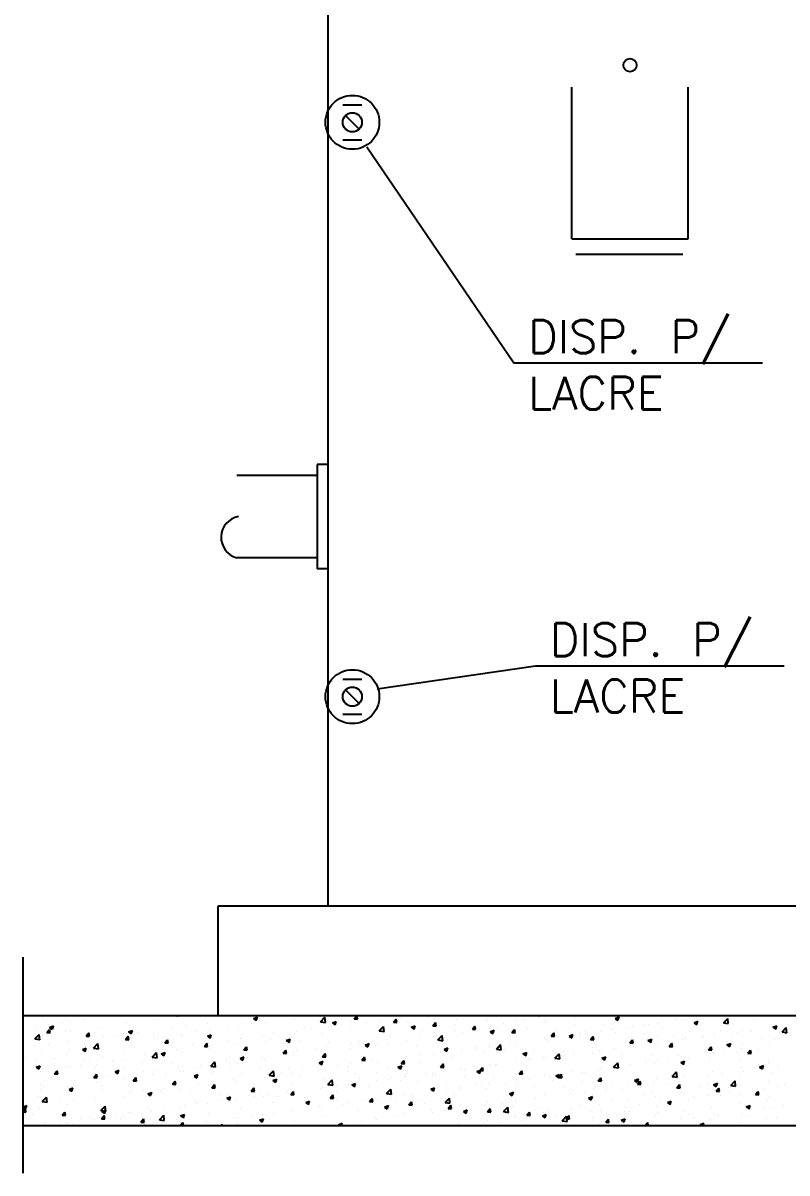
# Model space of a CAD drawing. Extents: x 32.364 to 32.474, y 16.372 to 16.556.
# Drawn here: x 32.3637 to 32.4333, y 16.372 to 16.4766 of the extents above; entities that cross this region are included whole.
import ezdxf

# ---------------------------------------------------------------- set-up
doc = ezdxf.new("R2010")
doc.units = 0
doc.header["$MEASUREMENT"] = 0
doc.linetypes.add('TRACEJ', pattern=[0.75, 0.5, -0.25])
doc.linetypes.add('TRACEJP', pattern=[0.3, 0.2, -0.1])
doc.layers.get('0').update_dxf_attribs({"linetype": 'CONTINUOUS'})
doc.layers.add('A-TRACEJ', color=15, linetype='TRACEJ')
doc.layers.add('ENTRADA', color=7, linetype='CONTINUOUS')
doc.styles.add('R60', font='txt', dxfattribs={"height": 0.15, "bigfont": 'RHENO'})

# ---------------------------------------------------------------- blocks, each defined once
blk = doc.blocks.new('*X1')
at = {"color": 0}
for p, q in [((32.6363, 17.1963), (32.6363, 17.1963)), ((32.7262, 17.1706), (32.7262, 17.1706)), ((32.7603, 17.1767), (32.7603, 17.1767)), ((32.8209, 17.183), (32.8209, 17.183)), ((33.0178, 17.1655), (33.0178, 17.1655)), ((33.1461, 17.1831), (33.1461, 17.1831)), ((33.2473, 17.2012), (33.249, 17.2001)), ((33.249, 17.2001), (33.2494, 17.2012)), ((33.2724, 17.1991), (33.2724, 17.1991)), ((33.3855, 17.1674), (33.3855, 17.1674)), ((33.5075, 17.1974), (33.5075, 17.1974)), ((33.5434, 17.1882), (33.5434, 17.1882)), ((33.5958, 17.1884), (33.6133, 17.1952)), ((33.5958, 17.1884), (33.6083, 17.1801)), ((33.6059, 17.1964), (33.6059, 17.1964)), ((33.6083, 17.18), (33.6133, 17.1951)), ((33.6248, 17.1777), (33.6248, 17.1777)), ((33.641, 17.1918), (33.641, 17.1918)), ((33.6538, 17.1682), (33.6538, 17.1682)), ((33.7744, 17.1862), (33.7744, 17.1862)), ((33.7837, 17.1869), (33.7837, 17.1869)), ((33.9014, 17.1737), (33.9209, 17.194)), ((33.9014, 17.1737), (33.9237, 17.1703)), ((33.9079, 17.1805), (33.9079, 17.1805)), ((33.9237, 17.1703), (33.9209, 17.194)), ((33.9551, 17.1684), (33.9726, 17.1751)), ((33.9551, 17.1684), (33.9675, 17.16)), ((33.9676, 17.16), (33.9726, 17.1751)), ((33.9763, 17.1728), (33.9763, 17.1728)), ((34.0414, 17.1749), (34.0414, 17.1749)), ((34.0545, 17.1871), (34.0664, 17.2012)), ((34.0545, 17.1871), (34.0694, 17.1858)), ((34.0695, 17.1857), (34.0666, 17.2012)), ((34.1079, 17.1726), (34.1079, 17.1726)), ((34.1221, 17.1979), (34.1221, 17.1979)), ((34.1705, 17.1808), (34.1705, 17.1808)), ((34.1748, 17.1692), (34.1748, 17.1692)), ((34.2338, 17.1714), (34.2459, 17.1857)), ((34.2338, 17.1714), (34.2488, 17.1701)), ((34.2488, 17.17), (34.2459, 17.1857)), ((34.2555, 17.1972), (34.2555, 17.1972)), ((34.2652, 17.1933), (34.2652, 17.1933)), ((34.2935, 17.1737), (34.2935, 17.1737)), ((34.389, 17.1915), (34.389, 17.1915)), ((34.4131, 17.1557), (34.4252, 17.17)), ((34.4198, 17.1897), (34.4198, 17.1897)), ((34.4281, 17.1544), (34.4252, 17.17)), ((34.5225, 17.1859), (34.5225, 17.1859)), ((34.655, 17.1855), (34.655, 17.1855)), ((34.6559, 17.1803), (34.6559, 17.1803)), ((34.735, 17.1652), (34.735, 17.1652)), ((34.7894, 17.1746), (34.7894, 17.1746)), ((34.8297, 17.1776), (34.8297, 17.1776)), ((34.8953, 17.2012), (34.8962, 17.2006)), ((34.8962, 17.2006), (34.8964, 17.2012)), ((34.9228, 17.169), (34.9228, 17.169)), ((34.9311, 17.1775), (34.9311, 17.1775)), ((34.9876, 17.1984), (34.9876, 17.1984)), ((35.0594, 17.1951), (35.0594, 17.1951)), ((35.243, 17.189), (35.2605, 17.1957)), ((35.243, 17.189), (35.2554, 17.1806)), ((35.2555, 17.1806), (35.2605, 17.1957)), ((35.4409, 17.1643), (35.4409, 17.1643)), ((35.5194, 17.1865), (35.5194, 17.1865)), ((35.5521, 17.1828), (35.5521, 17.1828)), ((35.5671, 17.1803), (35.5671, 17.1803)), ((35.6023, 17.169), (35.6198, 17.1757)), ((35.6023, 17.169), (35.6147, 17.1606)), ((35.6147, 17.1911), (35.6147, 17.1911)), ((35.6147, 17.1606), (35.6198, 17.1757)), ((35.697, 17.199), (35.697, 17.199)), ((35.736, 17.169), (35.7554, 17.1893)), ((35.736, 17.169), (35.7582, 17.1655)), ((35.7582, 17.1655), (35.7554, 17.1892)), ((35.8709, 17.1816), (35.8709, 17.1816)), ((32.6005, 17.0957), (32.62, 17.116)), ((32.6043, 17.1378), (32.6043, 17.1378)), ((32.6145, 17.1517), (32.6145, 17.1517)), ((32.6228, 17.0922), (32.62, 17.116)), ((32.6333, 17.1131), (32.6333, 17.1131)), ((32.6547, 17.1245), (32.6667, 17.1389)), ((32.6547, 17.1245), (32.6696, 17.1232)), ((32.6637, 17.1623), (32.6637, 17.1623)), ((32.6696, 17.1232), (32.6667, 17.1389)), ((32.6672, 17.1479), (32.6847, 17.1546)), ((32.6672, 17.1479), (32.6796, 17.1395)), ((32.6797, 17.1394), (32.6847, 17.1546)), ((32.7378, 17.1321), (32.7378, 17.1321)), ((32.7616, 17.1307), (32.7616, 17.1307)), ((32.834, 17.1088), (32.846, 17.1232)), ((32.8489, 17.1075), (32.846, 17.1232)), ((32.8713, 17.1265), (32.8713, 17.1265)), ((32.8879, 17.1467), (32.8879, 17.1467)), ((32.9756, 17.1134), (32.9756, 17.1134)), ((33.0047, 17.1208), (33.0047, 17.1208)), ((33.0265, 17.1278), (33.044, 17.1346)), ((33.0265, 17.1278), (33.0389, 17.1194)), ((33.0389, 17.1194), (33.044, 17.1345)), ((33.0703, 17.1259), (33.0703, 17.1259)), ((33.1382, 17.1152), (33.1382, 17.1152)), ((33.2282, 17.1467), (33.2282, 17.1467)), ((33.2694, 17.1158), (33.2694, 17.1158)), ((33.2908, 17.1549), (33.2908, 17.1549)), ((33.3332, 17.1276), (33.3332, 17.1276)), ((33.3858, 17.1078), (33.4033, 17.1145)), ((33.3982, 17.0994), (33.4033, 17.1145)), ((33.3992, 17.1346), (33.3992, 17.1346)), ((33.479, 17.1527), (33.479, 17.1527)), ((33.5276, 17.1522), (33.5276, 17.1522)), ((33.6847, 17.1228), (33.6847, 17.1228)), ((33.7927, 17.1311), (33.7927, 17.1311)), ((33.8305, 17.1478), (33.8305, 17.1478)), ((33.8553, 17.1393), (33.8553, 17.1393)), ((33.909, 17.1213), (33.909, 17.1213)), ((33.95, 17.1518), (33.95, 17.1518)), ((34.0353, 17.1373), (34.0353, 17.1373)), ((34.1651, 17.1561), (34.1651, 17.1561)), ((34.1682, 17.1323), (34.1877, 17.1526)), ((34.1682, 17.1323), (34.1905, 17.1289)), ((34.1905, 17.1289), (34.1877, 17.1526)), ((34.3083, 17.1636), (34.3083, 17.1636)), ((34.3144, 17.1484), (34.3319, 17.1551)), ((34.3144, 17.1484), (34.3268, 17.14)), ((34.3268, 17.14), (34.3319, 17.1551)), ((34.3573, 17.1155), (34.3573, 17.1155)), ((34.3634, 17.1354), (34.3634, 17.1354)), ((34.4131, 17.1557), (34.4281, 17.1544)), ((34.4199, 17.1237), (34.4199, 17.1237)), ((34.4417, 17.158), (34.4417, 17.158)), ((34.5092, 17.1604), (34.5092, 17.1604)), ((34.5146, 17.1362), (34.5146, 17.1362)), ((34.5466, 17.1252), (34.5466, 17.1252)), ((34.5752, 17.1523), (34.5752, 17.1523)), ((34.5924, 17.14), (34.6045, 17.1544)), ((34.5924, 17.14), (34.6074, 17.1387)), ((34.6074, 17.1387), (34.6045, 17.1543)), ((34.6724, 17.1569), (34.6724, 17.1569)), ((34.6737, 17.1284), (34.6912, 17.1351)), ((34.6737, 17.1284), (34.6861, 17.12)), ((34.6749, 17.1428), (34.6749, 17.1428)), ((34.6861, 17.12), (34.6912, 17.1351)), ((34.7086, 17.1467), (34.7086, 17.1467)), ((34.7718, 17.1243), (34.7838, 17.1387)), ((34.7718, 17.1243), (34.7867, 17.123)), ((34.7867, 17.123), (34.7838, 17.1386)), ((34.8012, 17.1588), (34.8012, 17.1588)), ((34.8421, 17.141), (34.8421, 17.141)), ((34.9511, 17.1086), (34.9631, 17.123)), ((34.966, 17.1073), (34.9631, 17.123)), ((34.9755, 17.1354), (34.9755, 17.1354)), ((35.033, 17.1084), (35.0505, 17.1151)), ((35.0454, 17.0999), (35.0505, 17.1151)), ((35.0563, 17.1633), (35.0563, 17.1633)), ((35.0564, 17.1119), (35.0564, 17.1119)), ((35.0791, 17.1205), (35.0791, 17.1205)), ((35.109, 17.1298), (35.109, 17.1298)), ((35.1827, 17.1279), (35.1827, 17.1279)), ((35.1897, 17.1577), (35.1897, 17.1577)), ((35.2278, 17.1364), (35.2278, 17.1364)), ((35.237, 17.1413), (35.237, 17.1413)), ((35.2425, 17.1241), (35.2425, 17.1241)), ((35.2996, 17.1496), (35.2996, 17.1496)), ((35.3125, 17.1467), (35.3125, 17.1467)), ((35.3232, 17.1521), (35.3232, 17.1521)), ((35.3736, 17.1614), (35.3736, 17.1614)), ((35.3759, 17.1185), (35.3759, 17.1185)), ((35.3943, 17.162), (35.3943, 17.162)), ((35.4567, 17.1464), (35.4567, 17.1464)), ((35.5094, 17.1128), (35.5094, 17.1128)), ((35.5793, 17.1316), (35.5793, 17.1316)), ((35.5901, 17.1408), (35.5901, 17.1408)), ((35.6939, 17.1158), (35.6939, 17.1158)), ((35.7236, 17.1352), (35.7236, 17.1352)), ((35.7251, 17.1566), (35.7251, 17.1566)), ((35.8015, 17.1257), (35.8015, 17.1257)), ((35.8223, 17.1334), (35.8223, 17.1334)), ((35.857, 17.1295), (35.857, 17.1295)), ((35.8641, 17.1339), (35.8641, 17.1339)), ((35.9486, 17.1494), (35.9486, 17.1494)), ((35.9588, 17.1464), (35.9588, 17.1464)), ((35.9616, 17.1489), (35.9791, 17.1557)), ((35.9616, 17.1489), (35.974, 17.1406)), ((35.974, 17.1405), (35.9791, 17.1556)), ((35.9905, 17.1239), (35.9905, 17.1239)), ((36.0028, 17.1276), (36.0222, 17.1479)), ((36.0028, 17.1276), (36.025, 17.1241)), ((36.025, 17.1241), (36.0222, 17.1479)), ((32.5979, 17.0637), (32.5979, 17.0637)), ((32.6005, 17.0957), (32.6228, 17.0923)), ((32.6605, 17.072), (32.6605, 17.072)), ((32.7552, 17.0844), (32.7552, 17.0844)), ((32.834, 17.1088), (32.8489, 17.1075)), ((32.8673, 17.0543), (32.8868, 17.0746)), ((32.8849, 17.0635), (32.8849, 17.0635)), ((32.8896, 17.0509), (32.8868, 17.0746)), ((32.913, 17.1052), (32.913, 17.1052)), ((33.0133, 17.0931), (33.0254, 17.1075)), ((33.0133, 17.0931), (33.0282, 17.0918)), ((33.0147, 17.0822), (33.0147, 17.0822)), ((33.0283, 17.0918), (33.0254, 17.1075)), ((33.0416, 17.0776), (33.0416, 17.0776)), ((33.1431, 17.0998), (33.1431, 17.0998)), ((33.1874, 17.1026), (33.1874, 17.1026)), ((33.1926, 17.0775), (33.2047, 17.0918)), ((33.1926, 17.0775), (33.2076, 17.0761)), ((33.2076, 17.0761), (33.2047, 17.0918)), ((33.2716, 17.1096), (33.2716, 17.1096)), ((33.3197, 17.0688), (33.3197, 17.0688)), ((33.3719, 17.0618), (33.384, 17.0761)), ((33.3719, 17.0618), (33.3869, 17.0605)), ((33.3869, 17.0604), (33.384, 17.0761)), ((33.3858, 17.1078), (33.3982, 17.0994)), ((33.3931, 17.0727), (33.3931, 17.0727)), ((33.4051, 17.1039), (33.4051, 17.1039)), ((33.4776, 17.0896), (33.4776, 17.0896)), ((33.5245, 17.069), (33.5245, 17.069)), ((33.5385, 17.0983), (33.5385, 17.0983)), ((33.5389, 17.0978), (33.5389, 17.0978)), ((33.5402, 17.0978), (33.5402, 17.0978)), ((33.5512, 17.0461), (33.5633, 17.0604)), ((33.5662, 17.0447), (33.5633, 17.0604)), ((33.6349, 17.1103), (33.6349, 17.1103)), ((33.6508, 17.085), (33.6508, 17.085)), ((33.672, 17.0927), (33.672, 17.0927)), ((33.7451, 17.0878), (33.7626, 17.0945)), ((33.7451, 17.0878), (33.7575, 17.0794)), ((33.7575, 17.0794), (33.7626, 17.0945)), ((33.7807, 17.1037), (33.7807, 17.1037)), ((33.8054, 17.087), (33.8054, 17.087)), ((33.926, 17.0603), (33.926, 17.0603)), ((33.9389, 17.0814), (33.9389, 17.0814)), ((34.0421, 17.074), (34.0421, 17.074)), ((34.0718, 17.0854), (34.0718, 17.0854)), ((34.0724, 17.0757), (34.0724, 17.0757)), ((34.1043, 17.0678), (34.1218, 17.0745)), ((34.1043, 17.0678), (34.1168, 17.0594)), ((34.1047, 17.0822), (34.1047, 17.0822)), ((34.1168, 17.0594), (34.1219, 17.0745)), ((34.1621, 17.0728), (34.1621, 17.0728)), ((34.1994, 17.0947), (34.1994, 17.0947)), ((34.2058, 17.0701), (34.2058, 17.0701)), ((34.2176, 17.1104), (34.2176, 17.1104)), ((34.2905, 17.0904), (34.2905, 17.0904)), ((34.3393, 17.0645), (34.3393, 17.0645)), ((34.4167, 17.1064), (34.4167, 17.1064)), ((34.435, 17.091), (34.4545, 17.1113)), ((34.435, 17.091), (34.4573, 17.0875)), ((34.4573, 17.0875), (34.4545, 17.1112)), ((34.6693, 17.0666), (34.6693, 17.0666)), ((34.6719, 17.0596), (34.6719, 17.0596)), ((34.7019, 17.0496), (34.7213, 17.0699)), ((34.7241, 17.0461), (34.7213, 17.0699)), ((34.7639, 17.079), (34.7639, 17.079)), ((34.7904, 17.0613), (34.7904, 17.0613)), ((34.7982, 17.0756), (34.7982, 17.0756)), ((34.9218, 17.0998), (34.9218, 17.0998)), ((34.928, 17.0943), (34.928, 17.0943)), ((34.9362, 17.0863), (34.9362, 17.0863)), ((34.9511, 17.1086), (34.966, 17.1073)), ((34.9844, 17.1081), (34.9844, 17.1081)), ((35.033, 17.1084), (35.0454, 17.1)), ((35.082, 17.1114), (35.082, 17.1114)), ((35.1304, 17.0929), (35.1424, 17.1073)), ((35.1304, 17.0929), (35.1453, 17.0916)), ((35.1453, 17.0916), (35.1425, 17.1073)), ((35.2877, 17.0815), (35.2877, 17.0815)), ((35.3095, 17.0634), (35.3095, 17.0634)), ((35.3097, 17.0772), (35.3218, 17.0916)), ((35.3097, 17.0772), (35.3246, 17.0759)), ((35.3247, 17.0759), (35.3218, 17.0916)), ((35.3285, 17.0634), (35.3285, 17.0634)), ((35.3922, 17.0883), (35.4097, 17.0951)), ((35.3922, 17.0883), (35.4047, 17.0799)), ((35.4047, 17.0799), (35.4098, 17.095)), ((35.4335, 17.1065), (35.4335, 17.1065)), ((35.4378, 17.081), (35.4378, 17.081)), ((35.4864, 17.0842), (35.4864, 17.0842)), ((35.489, 17.0616), (35.5011, 17.0759)), ((35.489, 17.0616), (35.504, 17.0602)), ((35.504, 17.0602), (35.5011, 17.0759)), ((35.549, 17.0924), (35.549, 17.0924)), ((35.5641, 17.0971), (35.5641, 17.0971)), ((35.6428, 17.1072), (35.6428, 17.1072)), ((35.6436, 17.1049), (35.6436, 17.1049)), ((35.6683, 17.0459), (35.6804, 17.0602)), ((35.6833, 17.0445), (35.6804, 17.0602)), ((35.7515, 17.0683), (35.769, 17.075)), ((35.7515, 17.0683), (35.764, 17.0599)), ((35.764, 17.0599), (35.769, 17.075)), ((35.7763, 17.1016), (35.7763, 17.1016)), ((35.8206, 17.0691), (35.8206, 17.0691)), ((35.9097, 17.0959), (35.9097, 17.0959)), ((35.9455, 17.0662), (35.9455, 17.0662)), ((35.9664, 17.0941), (35.9664, 17.0941)), ((32.5557, 17.01), (32.5557, 17.01)), ((32.6302, 17.0299), (32.6302, 17.0299)), ((32.75, 17.0275), (32.75, 17.0275)), ((32.7586, 17.0475), (32.7586, 17.0475)), ((32.8164, 17.0472), (32.8339, 17.0539)), ((32.8164, 17.0472), (32.8289, 17.0388)), ((32.8289, 17.0388), (32.834, 17.0539)), ((32.8673, 17.0543), (32.8896, 17.0509)), ((32.8958, 17.0526), (32.8958, 17.0526)), ((32.9099, 17.0148), (32.9099, 17.0148)), ((33.0045, 17.0273), (33.0045, 17.0273)), ((33.1015, 17.0227), (33.1015, 17.0227)), ((33.1341, 17.013), (33.1536, 17.0333)), ((33.1341, 17.013), (33.1564, 17.0095)), ((33.14, 17.0166), (33.14, 17.0166)), ((33.1564, 17.0095), (33.1536, 17.0332)), ((33.1624, 17.0481), (33.1624, 17.0481)), ((33.1757, 17.0272), (33.1932, 17.0339)), ((33.1757, 17.0272), (33.1882, 17.0188)), ((33.1882, 17.0188), (33.1932, 17.0339)), ((33.225, 17.0563), (33.225, 17.0563)), ((33.2473, 17.0477), (33.2473, 17.0477)), ((33.2663, 17.0326), (33.2663, 17.0326)), ((33.3962, 17.0514), (33.3962, 17.0514)), ((33.535, 17.0072), (33.5525, 17.0139)), ((33.535, 17.0072), (33.5474, 16.9988)), ((33.5474, 16.9987), (33.5525, 17.0139)), ((33.5512, 17.0461), (33.5662, 17.0448)), ((33.5691, 17.0117), (33.5691, 17.0117)), ((33.6344, 17.0103), (33.6344, 17.0103)), ((33.727, 17.0325), (33.727, 17.0325)), ((33.7306, 17.0304), (33.7426, 17.0448)), ((33.7306, 17.0304), (33.7455, 17.0291)), ((33.7455, 17.0291), (33.7426, 17.0447)), ((33.7776, 17.0205), (33.7776, 17.0205)), ((33.7802, 17.0353), (33.7802, 17.0353)), ((33.7896, 17.0407), (33.7896, 17.0407)), ((33.8842, 17.0532), (33.8842, 17.0532)), ((33.906, 17.0381), (33.906, 17.0381)), ((33.9099, 17.0147), (33.9219, 17.0291)), ((33.9099, 17.0147), (33.9248, 17.0134)), ((33.9248, 17.0134), (33.9219, 17.029)), ((34.0323, 17.0541), (34.0323, 17.0541)), ((34.0892, 16.999), (34.1012, 17.0134)), ((34.1041, 16.9977), (34.1013, 17.0133)), ((34.2874, 17.0072), (34.2874, 17.0072)), ((34.2915, 17.0168), (34.2915, 17.0168)), ((34.3541, 17.0251), (34.3541, 17.0251)), ((34.4137, 17.0232), (34.4137, 17.0232)), ((34.4488, 17.0376), (34.4488, 17.0376)), ((34.4636, 17.0477), (34.4811, 17.0545)), ((34.4636, 17.0477), (34.4761, 17.0394)), ((34.4727, 17.0588), (34.4727, 17.0588)), ((34.4761, 17.0393), (34.4811, 17.0544)), ((34.4988, 17.0113), (34.4988, 17.0113)), ((34.5435, 17.042), (34.5435, 17.042)), ((34.6062, 17.0532), (34.6062, 17.0532)), ((34.6067, 17.0583), (34.6067, 17.0583)), ((34.6446, 17.0363), (34.6446, 17.0363)), ((34.7019, 17.0496), (34.7241, 17.0461)), ((34.7396, 17.0475), (34.7396, 17.0475)), ((34.8229, 17.0277), (34.8404, 17.0344)), ((34.8229, 17.0277), (34.8353, 17.0193)), ((34.8354, 17.0193), (34.8404, 17.0344)), ((34.8731, 17.0419), (34.8731, 17.0419)), ((34.9187, 17.0095), (34.9187, 17.0095)), ((34.925, 17.0111), (34.925, 17.0111)), ((34.9687, 17.0082), (34.9881, 17.0285)), ((34.9687, 17.0082), (34.9909, 17.0048)), ((34.9909, 17.0047), (34.9881, 17.0285)), ((34.9961, 17.0315), (34.9961, 17.0315)), ((35.0065, 17.0363), (35.0065, 17.0363)), ((35.0133, 17.0219), (35.0133, 17.0219)), ((35.0533, 17.0287), (35.0533, 17.0287)), ((35.14, 17.0306), (35.14, 17.0306)), ((35.1419, 17.0565), (35.1419, 17.0565)), ((35.1712, 17.0427), (35.1712, 17.0427)), ((35.1796, 17.0447), (35.1796, 17.0447)), ((35.1822, 17.0077), (35.1997, 17.0144)), ((35.1822, 17.0077), (35.1946, 16.9993)), ((35.1946, 16.9993), (35.1997, 17.0144)), ((35.2338, 17.051), (35.2338, 17.051)), ((35.2735, 17.025), (35.2735, 17.025)), ((35.4069, 17.0194), (35.4069, 17.0194)), ((35.529, 17.019), (35.529, 17.019)), ((35.5404, 17.0137), (35.5404, 17.0137)), ((35.5611, 17.0138), (35.5611, 17.0138)), ((35.6683, 17.0459), (35.6833, 17.0446)), ((35.6738, 17.0081), (35.6738, 17.0081)), ((35.6748, 17.0441), (35.6748, 17.0441)), ((35.6909, 17.0326), (35.6909, 17.0326)), ((35.7358, 17.0271), (35.7358, 17.0271)), ((35.7984, 17.0353), (35.7984, 17.0353)), ((35.8193, 17.0502), (35.8193, 17.0502)), ((35.8477, 17.0302), (35.8597, 17.0445)), ((35.8477, 17.0302), (35.8626, 17.0289)), ((35.8626, 17.0288), (35.8597, 17.0445)), ((35.893, 17.0478), (35.893, 17.0478)), ((32.5947, 16.9733), (32.5947, 16.9733)), ((32.6042, 17.0025), (32.6042, 17.0025)), ((32.6064, 16.9666), (32.6239, 16.9733)), ((32.6064, 16.9666), (32.6188, 16.9582)), ((32.6084, 16.9764), (32.6084, 16.9764)), ((32.6188, 16.9582), (32.6239, 16.9733)), ((32.6891, 17.0044), (32.6891, 17.0044)), ((32.6894, 16.9858), (32.6894, 16.9858)), ((32.7418, 16.9708), (32.7418, 16.9708)), ((32.7556, 16.9643), (32.7556, 16.9643)), ((32.8099, 16.9726), (32.8099, 16.9726)), ((32.8226, 16.9987), (32.8226, 16.9987)), ((32.8473, 17.0066), (32.8473, 17.0066)), ((32.8753, 16.9652), (32.8753, 16.9652)), ((32.8818, 16.9803), (32.8818, 16.9803)), ((32.9557, 16.9977), (32.9557, 16.9977)), ((32.956, 16.9931), (32.956, 16.9931)), ((33.0087, 16.9595), (33.0087, 16.9595)), ((33.0117, 16.999), (33.0117, 16.999)), ((33.0895, 16.9875), (33.0895, 16.9875)), ((33.1593, 16.9577), (33.1593, 16.9577)), ((33.2229, 16.9818), (33.2229, 16.9818)), ((33.2539, 16.9702), (33.2539, 16.9702)), ((33.3428, 16.9602), (33.3428, 16.9602)), ((33.3564, 16.9762), (33.3564, 16.9762)), ((33.3931, 16.9681), (33.3931, 16.9681)), ((33.4009, 16.9716), (33.4204, 16.9919)), ((33.4009, 16.9716), (33.4232, 16.9681)), ((33.4118, 16.991), (33.4118, 16.991)), ((33.4232, 16.9681), (33.4204, 16.9918)), ((33.4744, 16.9992), (33.4744, 16.9992)), ((33.4886, 16.9853), (33.4886, 16.9853)), ((33.4898, 16.9705), (33.4898, 16.9705)), ((33.5215, 16.9857), (33.5215, 16.9857)), ((33.6233, 16.9649), (33.6233, 16.9649)), ((33.6478, 17.0017), (33.6478, 17.0017)), ((33.7568, 16.9593), (33.7568, 16.9593)), ((33.8943, 16.9871), (33.9118, 16.9939)), ((33.8943, 16.9871), (33.9067, 16.9787)), ((33.9029, 16.9549), (33.9029, 16.9549)), ((33.9067, 16.9787), (33.9118, 16.9938)), ((33.9764, 16.9754), (33.9764, 16.9754)), ((34.0292, 16.9709), (34.0292, 16.9709)), ((34.039, 16.9836), (34.039, 16.9836)), ((34.0892, 16.999), (34.1041, 16.9977)), ((34.1336, 16.9961), (34.1336, 16.9961)), ((34.1591, 16.9896), (34.1591, 16.9896)), ((34.2072, 16.9612), (34.2072, 16.9612)), ((34.2536, 16.9671), (34.2711, 16.9738)), ((34.2536, 16.9671), (34.266, 16.9587)), ((34.266, 16.9587), (34.2711, 16.9738)), ((34.2685, 16.9833), (34.2806, 16.9977)), ((34.2685, 16.9833), (34.2834, 16.982)), ((34.2835, 16.982), (34.2806, 16.9977)), ((34.353, 16.9862), (34.353, 16.9862)), ((34.4478, 16.9676), (34.4599, 16.982)), ((34.4478, 16.9676), (34.4628, 16.9663)), ((34.4628, 16.9663), (34.4599, 16.982)), ((34.5405, 16.9587), (34.5405, 16.9587)), ((34.5409, 16.9597), (34.5409, 16.9597)), ((34.5587, 16.9564), (34.5587, 16.9564)), ((34.6035, 16.968), (34.6035, 16.968)), ((34.6271, 16.9519), (34.6392, 16.9663)), ((34.6421, 16.9506), (34.6392, 16.9663)), ((34.6689, 16.9763), (34.6689, 16.9763)), ((34.6982, 16.9804), (34.6982, 16.9804)), ((34.7045, 16.9814), (34.7045, 16.9814)), ((34.7951, 16.9923), (34.7951, 16.9923)), ((34.8503, 17.0064), (34.8503, 17.0064)), ((34.8561, 17.0012), (34.8561, 17.0012)), ((35.1766, 16.9615), (35.1766, 16.9615)), ((35.2355, 16.9668), (35.2549, 16.9871)), ((35.2355, 16.9668), (35.2577, 16.9634)), ((35.2374, 16.969), (35.2374, 16.969)), ((35.2577, 16.9634), (35.255, 16.9871)), ((35.2627, 16.9648), (35.2627, 16.9648)), ((35.3064, 16.9802), (35.3064, 16.9802)), ((35.3832, 16.994), (35.3832, 16.994)), ((35.4206, 16.9856), (35.4206, 16.9856)), ((35.4348, 16.9978), (35.4348, 16.9978)), ((35.4832, 16.9938), (35.4832, 16.9938)), ((35.5415, 16.9877), (35.559, 16.9944)), ((35.5415, 16.9877), (35.5539, 16.9793)), ((35.5539, 16.9793), (35.559, 16.9944)), ((35.5779, 17.0063), (35.5779, 17.0063)), ((35.8073, 17.0024), (35.8073, 17.0024)), ((35.8162, 16.967), (35.8162, 16.967)), ((35.9007, 16.9677), (35.9183, 16.9744)), ((35.9007, 16.9677), (35.9132, 16.9593)), ((35.9132, 16.9592), (35.9183, 16.9744)), ((35.9407, 16.9968), (35.9407, 16.9968)), ((35.9425, 16.983), (35.9425, 16.983)), ((35.9852, 16.97), (35.9852, 16.97)), ((32.6272, 16.9467), (32.6272, 16.9467)), ((32.6641, 16.9476), (32.6641, 16.9476)), ((32.6894, 16.9365), (32.7014, 16.9508)), ((32.6894, 16.9365), (32.7043, 16.9352)), ((32.7043, 16.9351), (32.7014, 16.9508)), ((32.7815, 16.908), (32.7815, 16.908)), ((32.8441, 16.9162), (32.8441, 16.9162)), ((32.8687, 16.9208), (32.8807, 16.9351)), ((32.8687, 16.9208), (32.8836, 16.9195)), ((32.8836, 16.9194), (32.8807, 16.9351)), ((32.9388, 16.9287), (32.9388, 16.9287)), ((32.9657, 16.9465), (32.9832, 16.9533)), ((32.9657, 16.9465), (32.9781, 16.9382)), ((32.9781, 16.9381), (32.9832, 16.9532)), ((33.0087, 16.9158), (33.0087, 16.9158)), ((33.048, 16.9051), (33.06, 16.9195)), ((33.048, 16.9051), (33.0629, 16.9038)), ((33.0512, 16.9102), (33.0512, 16.9102)), ((33.0629, 16.9038), (33.0601, 16.9194)), ((33.0967, 16.9495), (33.0967, 16.9495)), ((33.137, 16.9334), (33.137, 16.9334)), ((33.1422, 16.9539), (33.1422, 16.9539)), ((33.197, 16.9352), (33.197, 16.9352)), ((33.2273, 16.8894), (33.2394, 16.9038)), ((33.2423, 16.8881), (33.2394, 16.9037)), ((33.2633, 16.9494), (33.2633, 16.9494)), ((33.2757, 16.9482), (33.2757, 16.9482)), ((33.3249, 16.9265), (33.3424, 16.9332)), ((33.3249, 16.9265), (33.3374, 16.9181)), ((33.3374, 16.9181), (33.3425, 16.9332)), ((33.4091, 16.9426), (33.4091, 16.9426)), ((33.5033, 16.9131), (33.5033, 16.9131)), ((33.5185, 16.9025), (33.5185, 16.9025)), ((33.5426, 16.937), (33.5426, 16.937)), ((33.6447, 16.9185), (33.6447, 16.9185)), ((33.6612, 16.9339), (33.6612, 16.9339)), ((33.6678, 16.9302), (33.6872, 16.9505)), ((33.6678, 16.9302), (33.69, 16.9267)), ((33.676, 16.9313), (33.676, 16.9313)), ((33.6842, 16.9065), (33.7017, 16.9132)), ((33.6842, 16.9065), (33.6967, 16.8981)), ((33.69, 16.9267), (33.6872, 16.9505)), ((33.6967, 16.8981), (33.7017, 16.9132)), ((33.7238, 16.9421), (33.7238, 16.9421)), ((33.7746, 16.9373), (33.7746, 16.9373)), ((33.8095, 16.9257), (33.8095, 16.9257)), ((33.8185, 16.9546), (33.8185, 16.9546)), ((33.8902, 16.9536), (33.8902, 16.9536)), ((33.9156, 16.9112), (33.9156, 16.9112)), ((33.9346, 16.8888), (33.954, 16.9091)), ((33.9429, 16.92), (33.9429, 16.92)), ((33.9568, 16.8853), (33.9541, 16.9091)), ((34.0237, 16.948), (34.0237, 16.948)), ((34.0614, 16.9362), (34.0614, 16.9362)), ((34.0764, 16.9144), (34.0764, 16.9144)), ((34.156, 16.9064), (34.156, 16.9064)), ((34.1571, 16.9424), (34.1571, 16.9424)), ((34.2098, 16.9088), (34.2098, 16.9088)), ((34.2258, 16.9182), (34.2258, 16.9182)), ((34.2671, 16.9063), (34.2671, 16.9063)), ((34.2844, 16.924), (34.2844, 16.924)), ((34.2883, 16.9265), (34.2883, 16.9265)), ((34.2906, 16.9367), (34.2906, 16.9367)), ((34.3433, 16.9031), (34.3433, 16.9031)), ((34.383, 16.939), (34.383, 16.939)), ((34.4107, 16.94), (34.4107, 16.94)), ((34.4129, 16.9314), (34.4129, 16.9314)), ((34.424, 16.9311), (34.424, 16.9311)), ((34.5575, 16.9254), (34.5575, 16.9254)), ((34.6128, 16.9471), (34.6304, 16.9538)), ((34.6128, 16.9471), (34.6253, 16.9387)), ((34.6253, 16.9387), (34.6304, 16.9538)), ((34.6271, 16.9519), (34.6421, 16.9506)), ((34.691, 16.9198), (34.691, 16.9198)), ((34.7903, 16.9026), (34.7903, 16.9026)), ((34.7921, 16.9091), (34.7921, 16.9091)), ((34.8064, 16.9363), (34.8185, 16.9506)), ((34.8064, 16.9363), (34.8214, 16.935)), ((34.8214, 16.9349), (34.8185, 16.9506)), ((34.8244, 16.9142), (34.8244, 16.9142)), ((34.8529, 16.9109), (34.8529, 16.9109)), ((34.9219, 16.9279), (34.9219, 16.9279)), ((34.9458, 16.9189), (34.9458, 16.9189)), ((34.9476, 16.9233), (34.9476, 16.9233)), ((34.9579, 16.9085), (34.9579, 16.9085)), ((34.9721, 16.9271), (34.9896, 16.9338)), ((34.9721, 16.9271), (34.9846, 16.9187)), ((34.9846, 16.9187), (34.9896, 16.9338)), ((34.9858, 16.9206), (34.9978, 16.9349)), ((34.9858, 16.9206), (35.0007, 16.9193)), ((35.0007, 16.9192), (34.9978, 16.9349)), ((35.0503, 16.9455), (35.0503, 16.9455)), ((35.0913, 16.9029), (35.0913, 16.9029)), ((35.0916, 16.944), (35.0916, 16.944)), ((35.1055, 16.9441), (35.1055, 16.9441)), ((35.1651, 16.9049), (35.1771, 16.9192)), ((35.1651, 16.9049), (35.18, 16.9036)), ((35.168, 16.9524), (35.168, 16.9524)), ((35.18, 16.9035), (35.1771, 16.9192)), ((35.3314, 16.907), (35.3489, 16.9138)), ((35.3314, 16.907), (35.3438, 16.8987)), ((35.3439, 16.8986), (35.3489, 16.9137)), ((35.3444, 16.8892), (35.3564, 16.9036)), ((35.3593, 16.8879), (35.3565, 16.9035)), ((35.4317, 16.9146), (35.4317, 16.9146)), ((35.5023, 16.9254), (35.5218, 16.9457)), ((35.5023, 16.9254), (35.5245, 16.922)), ((35.5121, 16.9077), (35.5121, 16.9077)), ((35.5245, 16.922), (35.5218, 16.9457)), ((35.558, 16.9306), (35.558, 16.9306)), ((35.67, 16.9285), (35.67, 16.9285)), ((35.6879, 16.9493), (35.6879, 16.9493)), ((35.7326, 16.9367), (35.7326, 16.9367)), ((35.7691, 16.8841), (35.7886, 16.9044)), ((35.7913, 16.8806), (35.7886, 16.9043)), ((35.8103, 16.9199), (35.8103, 16.9199)), ((35.8273, 16.9492), (35.8273, 16.9492)), ((35.9561, 16.945), (35.9561, 16.945)), ((32.6236, 16.8872), (32.6236, 16.8872)), ((32.6242, 16.8634), (32.6242, 16.8634)), ((32.6394, 16.8773), (32.6394, 16.8773)), ((32.7525, 16.881), (32.7525, 16.881)), ((32.7556, 16.8659), (32.7731, 16.8726)), ((32.7556, 16.8659), (32.768, 16.8575)), ((32.7596, 16.8601), (32.7596, 16.8601)), ((32.7681, 16.8575), (32.7731, 16.8726)), ((32.7728, 16.8717), (32.7728, 16.8717)), ((32.8788, 16.897), (32.8788, 16.897)), ((32.9054, 16.8851), (32.9054, 16.8851)), ((32.9063, 16.866), (32.9063, 16.866)), ((33.0309, 16.8509), (33.0309, 16.8509)), ((33.0397, 16.8604), (33.0397, 16.8604)), ((33.0935, 16.8591), (33.0935, 16.8591)), ((33.1149, 16.8459), (33.1324, 16.8526)), ((33.1273, 16.8375), (33.1324, 16.8526)), ((33.134, 16.8502), (33.134, 16.8502)), ((33.1732, 16.8547), (33.1732, 16.8547)), ((33.1882, 16.8716), (33.1882, 16.8716)), ((33.2273, 16.8894), (33.2422, 16.8881)), ((33.2602, 16.8662), (33.2602, 16.8662)), ((33.3461, 16.8924), (33.3461, 16.8924)), ((33.3901, 16.8849), (33.3901, 16.8849)), ((33.4066, 16.8737), (33.4187, 16.8881)), ((33.4066, 16.8737), (33.4216, 16.8724)), ((33.4086, 16.9006), (33.4086, 16.9006)), ((33.4216, 16.8724), (33.4187, 16.8881)), ((33.5859, 16.858), (33.598, 16.8724)), ((33.5859, 16.858), (33.6009, 16.8567)), ((33.6009, 16.8567), (33.598, 16.8724)), ((33.6241, 16.8611), (33.6241, 16.8611)), ((33.7527, 16.856), (33.7527, 16.856)), ((33.7652, 16.8423), (33.7773, 16.8567)), ((33.7698, 16.8861), (33.7698, 16.8861)), ((33.7715, 16.854), (33.7715, 16.854)), ((33.7802, 16.841), (33.7773, 16.8567)), ((33.8999, 16.8716), (33.8999, 16.8716)), ((33.9106, 16.8768), (33.9106, 16.8768)), ((33.9346, 16.8888), (33.9568, 16.8854)), ((33.9732, 16.885), (33.9732, 16.885)), ((33.9755, 16.8563), (33.9755, 16.8563)), ((34.0262, 16.8876), (34.0262, 16.8876)), ((34.0435, 16.8865), (34.061, 16.8932)), ((34.0435, 16.8865), (34.0559, 16.8781)), ((34.056, 16.8781), (34.061, 16.8932)), ((34.0679, 16.8975), (34.0679, 16.8975)), ((34.1213, 16.8813), (34.1213, 16.8813)), ((34.2014, 16.8474), (34.2209, 16.8677)), ((34.2236, 16.844), (34.2209, 16.8677)), ((34.4028, 16.8665), (34.4203, 16.8732)), ((34.4028, 16.8665), (34.4152, 16.8581)), ((34.4076, 16.8568), (34.4076, 16.8568)), ((34.4152, 16.858), (34.4203, 16.8732)), ((34.4751, 16.8611), (34.4751, 16.8611)), ((34.4768, 16.8975), (34.4768, 16.8975)), ((34.5375, 16.8755), (34.5375, 16.8755)), ((34.5377, 16.8694), (34.5377, 16.8694)), ((34.6102, 16.8919), (34.6102, 16.8919)), ((34.6324, 16.8818), (34.6324, 16.8818)), ((34.6542, 16.8689), (34.6542, 16.8689)), ((34.6658, 16.8931), (34.6658, 16.8931)), ((34.7437, 16.8862), (34.7437, 16.8862)), ((34.7621, 16.8464), (34.7796, 16.8532)), ((34.7745, 16.838), (34.7796, 16.8531)), ((34.8, 16.8939), (34.8, 16.8939)), ((34.8771, 16.8806), (34.8771, 16.8806)), ((35.0106, 16.8749), (35.0106, 16.8749)), ((35.0473, 16.8622), (35.0473, 16.8622)), ((35.1023, 16.8538), (35.1023, 16.8538)), ((35.144, 16.8693), (35.144, 16.8693)), ((35.1735, 16.8783), (35.1735, 16.8783)), ((35.197, 16.8662), (35.197, 16.8662)), ((35.2248, 16.8972), (35.2248, 16.8972)), ((35.2775, 16.8637), (35.2775, 16.8637)), ((35.3034, 16.897), (35.3034, 16.897)), ((35.3444, 16.8892), (35.3593, 16.8879)), ((35.3548, 16.887), (35.3548, 16.887)), ((35.3582, 16.8916), (35.3582, 16.8916)), ((35.4109, 16.858), (35.4109, 16.858)), ((35.4174, 16.8952), (35.4174, 16.8952)), ((35.4917, 16.886), (35.4917, 16.886)), ((35.5187, 16.8699), (35.5187, 16.8699)), ((35.5237, 16.8735), (35.5358, 16.8879)), ((35.5237, 16.8735), (35.5387, 16.8722)), ((35.5387, 16.8722), (35.5358, 16.8878)), ((35.5444, 16.8524), (35.5444, 16.8524)), ((35.6251, 16.8803), (35.6251, 16.8803)), ((35.6645, 16.8949), (35.6645, 16.8949)), ((35.6848, 16.8661), (35.6848, 16.8661)), ((35.6907, 16.887), (35.7082, 16.8937)), ((35.6907, 16.887), (35.7031, 16.8786)), ((35.703, 16.8578), (35.7151, 16.8722)), ((35.703, 16.8578), (35.718, 16.8565)), ((35.7031, 16.8786), (35.7082, 16.8937)), ((35.718, 16.8565), (35.7151, 16.8722)), ((35.7586, 16.8747), (35.7586, 16.8747)), ((35.7615, 16.8506), (35.7615, 16.8506)), ((35.7691, 16.8841), (35.7913, 16.8806)), ((35.8132, 16.8837), (35.8132, 16.8837)), ((35.8702, 16.865), (35.8702, 16.865)), ((35.8823, 16.8421), (35.8944, 16.8565)), ((35.8921, 16.869), (35.8921, 16.869)), ((35.8973, 16.8408), (35.8944, 16.8565)), ((35.9194, 16.8714), (35.9194, 16.8714)), ((35.9395, 16.8997), (35.9395, 16.8997)), ((35.982, 16.8796), (35.982, 16.8796)), ((36.016, 16.8901), (36.016, 16.8901)), ((32.6138, 16.8351), (32.6138, 16.8351)), ((32.6337, 16.8108), (32.6531, 16.8311)), ((32.6337, 16.8108), (32.6559, 16.8074)), ((32.6559, 16.8073), (32.6531, 16.8311)), ((32.7157, 16.8094), (32.7157, 16.8094)), ((32.7495, 16.7978), (32.7495, 16.7978)), ((32.7783, 16.8176), (32.7783, 16.8176)), ((32.873, 16.8301), (32.873, 16.8301)), ((32.8758, 16.8138), (32.8758, 16.8138)), ((33.0056, 16.8326), (33.0056, 16.8326)), ((33.1149, 16.8459), (33.1273, 16.8375)), ((33.3067, 16.8491), (33.3067, 16.8491)), ((33.3325, 16.8111), (33.3325, 16.8111)), ((33.3429, 16.802), (33.3429, 16.802)), ((33.3871, 16.8017), (33.3871, 16.8017)), ((33.4376, 16.8145), (33.4376, 16.8145)), ((33.4401, 16.8435), (33.4401, 16.8435)), ((33.4742, 16.8259), (33.4917, 16.8326)), ((33.4742, 16.8259), (33.4866, 16.8175)), ((33.4783, 16.8361), (33.4783, 16.8361)), ((33.4866, 16.8175), (33.4917, 16.8326)), ((33.5154, 16.8193), (33.5154, 16.8193)), ((33.5736, 16.8378), (33.5736, 16.8378)), ((33.5954, 16.8353), (33.5954, 16.8353)), ((33.6417, 16.8353), (33.6417, 16.8353)), ((33.658, 16.8435), (33.658, 16.8435)), ((33.684, 16.8062), (33.684, 16.8062)), ((33.707, 16.8322), (33.707, 16.8322)), ((33.7652, 16.8423), (33.7802, 16.841)), ((33.8298, 16.8312), (33.8298, 16.8312)), ((33.8335, 16.8058), (33.851, 16.8126)), ((33.8335, 16.8058), (33.8459, 16.7975)), ((33.8405, 16.8266), (33.8405, 16.8266)), ((33.8459, 16.7974), (33.851, 16.8125)), ((33.9446, 16.8267), (33.9566, 16.841)), ((33.9446, 16.8267), (33.9595, 16.8253)), ((33.9595, 16.8253), (33.9566, 16.841)), ((33.9739, 16.8209), (33.9739, 16.8209)), ((34.0021, 16.7989), (34.0021, 16.7989)), ((34.0231, 16.8044), (34.0231, 16.8044)), ((34.1074, 16.8153), (34.1074, 16.8153)), ((34.1239, 16.811), (34.1359, 16.8253)), ((34.1239, 16.811), (34.1388, 16.8097)), ((34.1388, 16.8096), (34.1359, 16.8253)), ((34.153, 16.8232), (34.153, 16.8232)), ((34.16, 16.8196), (34.16, 16.8196)), ((34.2014, 16.8474), (34.2236, 16.844)), ((34.2226, 16.8279), (34.2226, 16.8279)), ((34.2408, 16.8096), (34.2408, 16.8096)), ((34.2813, 16.8408), (34.2813, 16.8408)), ((34.3032, 16.7953), (34.3152, 16.8096)), ((34.3181, 16.7939), (34.3153, 16.8096)), ((34.3173, 16.8403), (34.3173, 16.8403)), ((34.3626, 16.8188), (34.3626, 16.8188)), ((34.3743, 16.804), (34.3743, 16.804)), ((34.4682, 16.8061), (34.4877, 16.8264)), ((34.4682, 16.8061), (34.4904, 16.8026)), ((34.4904, 16.8026), (34.4877, 16.8263)), ((34.5078, 16.7984), (34.5078, 16.7984)), ((34.5084, 16.8439), (34.5084, 16.8439)), ((34.6628, 16.8099), (34.6628, 16.8099)), ((34.7245, 16.804), (34.7245, 16.804)), ((34.7621, 16.8464), (34.7745, 16.8381)), ((34.7871, 16.8123), (34.7871, 16.8123)), ((34.7891, 16.8259), (34.7891, 16.8259)), ((34.8818, 16.8247), (34.8818, 16.8247)), ((34.9189, 16.8446), (34.9189, 16.8446)), ((35.0397, 16.8455), (35.0397, 16.8455)), ((35.1214, 16.8264), (35.1389, 16.8331)), ((35.1214, 16.8264), (35.1338, 16.818)), ((35.1338, 16.818), (35.1389, 16.8331)), ((35.2271, 16.8198), (35.2271, 16.8198)), ((35.3003, 16.8138), (35.3003, 16.8138)), ((35.3729, 16.8449), (35.3729, 16.8449)), ((35.4287, 16.8314), (35.4287, 16.8314)), ((35.4463, 16.8091), (35.4463, 16.8091)), ((35.4806, 16.8064), (35.4981, 16.8131)), ((35.4806, 16.8064), (35.4931, 16.798)), ((35.4931, 16.798), (35.4982, 16.8131)), ((35.555, 16.8474), (35.555, 16.8474)), ((35.5786, 16.815), (35.5786, 16.815)), ((35.6042, 16.8299), (35.6042, 16.8299)), ((35.6668, 16.8381), (35.6668, 16.8381)), ((35.6779, 16.8467), (35.6779, 16.8467)), ((35.7244, 16.84), (35.7244, 16.84)), ((35.8101, 16.8005), (35.8101, 16.8005)), ((35.8113, 16.8411), (35.8113, 16.8411)), ((35.8823, 16.8421), (35.8973, 16.8408)), ((35.9364, 16.8165), (35.9364, 16.8165)), ((35.9448, 16.8355), (35.9448, 16.8355)), ((32.5458, 16.7854), (32.5631, 16.792)), ((32.5458, 16.7851), (32.558, 16.7769)), ((32.5458, 16.7653), (32.5568, 16.7785)), ((32.5458, 16.764), (32.5597, 16.7628)), ((32.5597, 16.7628), (32.5568, 16.7784)), ((32.5579, 16.7886), (32.5579, 16.7886)), ((32.558, 16.7769), (32.5631, 16.792)), ((32.5907, 16.7496), (32.5907, 16.7496)), ((32.6211, 16.7802), (32.6211, 16.7802)), ((32.724, 16.7484), (32.7361, 16.7628)), ((32.724, 16.7484), (32.739, 16.7471)), ((32.739, 16.7471), (32.7361, 16.7628)), ((32.9005, 16.7694), (32.9199, 16.7897)), ((32.9005, 16.7694), (32.9227, 16.766)), ((32.9034, 16.7327), (32.9154, 16.7471)), ((32.9048, 16.7653), (32.9223, 16.772)), ((32.9048, 16.7653), (32.9173, 16.7569)), ((32.9183, 16.7314), (32.9154, 16.7471)), ((32.9173, 16.7568), (32.9224, 16.772)), ((32.9227, 16.766), (32.92, 16.7897)), ((32.9651, 16.7523), (32.9651, 16.7523)), ((33.0026, 16.7493), (33.0026, 16.7493)), ((33.0277, 16.7605), (33.0277, 16.7605)), ((33.0409, 16.761), (33.0409, 16.761)), ((33.1224, 16.773), (33.1224, 16.773)), ((33.1309, 16.7669), (33.1309, 16.7669)), ((33.1673, 16.728), (33.1868, 16.7483)), ((33.1867, 16.786), (33.1867, 16.786)), ((33.1895, 16.7246), (33.1868, 16.7483)), ((33.2572, 16.7829), (33.2572, 16.7829)), ((33.2641, 16.7452), (33.2816, 16.752)), ((33.2766, 16.7368), (33.2816, 16.7519)), ((33.2803, 16.7938), (33.2803, 16.7938)), ((33.3924, 16.7562), (33.3924, 16.7562)), ((33.5382, 16.7812), (33.5382, 16.7812)), ((33.6386, 16.7521), (33.6386, 16.7521)), ((33.6869, 16.7574), (33.6869, 16.7574)), ((33.7685, 16.7708), (33.7685, 16.7708)), ((33.8448, 16.7782), (33.8448, 16.7782)), ((33.8969, 16.7884), (33.8969, 16.7884)), ((33.9074, 16.7864), (33.9074, 16.7864)), ((34.071, 16.7688), (34.071, 16.7688)), ((34.1927, 16.7858), (34.2102, 16.7925)), ((34.1927, 16.7858), (34.2052, 16.7774)), ((34.2052, 16.7774), (34.2103, 16.7925)), ((34.2168, 16.7938), (34.2168, 16.7938)), ((34.2783, 16.7575), (34.2783, 16.7575)), ((34.3032, 16.7953), (34.3181, 16.794)), ((34.4046, 16.7736), (34.4046, 16.7736)), ((34.4094, 16.7625), (34.4094, 16.7625)), ((34.472, 16.7708), (34.472, 16.7708)), ((34.4825, 16.7796), (34.4946, 16.794)), ((34.4825, 16.7796), (34.4974, 16.7783)), ((34.4975, 16.7783), (34.4946, 16.7939)), ((34.5344, 16.7923), (34.5344, 16.7923)), ((34.552, 16.7658), (34.5695, 16.7725)), ((34.552, 16.7658), (34.5645, 16.7574)), ((34.5645, 16.7574), (34.5695, 16.7725)), ((34.5666, 16.7832), (34.5666, 16.7832)), ((34.6412, 16.7927), (34.6412, 16.7927)), ((34.6618, 16.7639), (34.6739, 16.7783)), ((34.6618, 16.7639), (34.6768, 16.7626)), ((34.6768, 16.7626), (34.6739, 16.7782)), ((34.735, 16.7647), (34.7545, 16.785)), ((34.735, 16.7647), (34.7572, 16.7612)), ((34.7572, 16.7612), (34.7545, 16.7849)), ((34.7747, 16.7871), (34.7747, 16.7871)), ((34.8411, 16.7482), (34.8532, 16.7626)), ((34.8411, 16.7482), (34.8561, 16.7469)), ((34.8561, 16.7469), (34.8532, 16.7625)), ((34.9081, 16.7814), (34.9081, 16.7814)), ((34.9113, 16.7458), (34.9288, 16.7525)), ((34.9113, 16.7458), (34.9237, 16.7374)), ((34.9159, 16.7614), (34.9159, 16.7614)), ((34.9237, 16.7374), (34.9288, 16.7525)), ((34.9355, 16.7698), (34.9355, 16.7698)), ((34.9739, 16.7469), (34.9739, 16.7469)), ((35.0205, 16.7325), (35.0325, 16.7469)), ((35.0354, 16.7312), (35.0325, 16.7469)), ((35.0365, 16.7551), (35.0365, 16.7551)), ((35.0416, 16.7758), (35.0416, 16.7758)), ((35.0442, 16.779), (35.0442, 16.779)), ((35.0813, 16.7948), (35.0813, 16.7948)), ((35.1312, 16.7676), (35.1312, 16.7676)), ((35.1705, 16.795), (35.1705, 16.795)), ((35.175, 16.7702), (35.175, 16.7702)), ((35.287, 16.7649), (35.287, 16.7649)), ((35.2891, 16.7884), (35.2891, 16.7884)), ((35.3085, 16.7645), (35.3085, 16.7645)), ((35.3517, 16.7966), (35.3517, 16.7966)), ((35.4257, 16.7482), (35.4257, 16.7482)), ((35.4328, 16.79), (35.4328, 16.79)), ((35.4419, 16.7589), (35.4419, 16.7589)), ((35.5519, 16.7642), (35.5519, 16.7642)), ((35.5754, 16.7532), (35.5754, 16.7532)), ((35.6818, 16.7829), (35.6818, 16.7829)), ((35.6957, 16.752), (35.6957, 16.752)), ((35.7089, 16.7476), (35.7089, 16.7476)), ((35.8198, 16.7525), (35.8198, 16.7525)), ((35.8399, 16.7864), (35.8574, 16.7931)), ((35.8399, 16.7864), (35.8524, 16.778)), ((35.8524, 16.778), (35.8574, 16.7931)), ((35.8536, 16.7728), (35.8536, 16.7728)), ((35.9162, 16.781), (35.9162, 16.781)), ((35.9656, 16.7776), (35.9656, 16.7776)), ((36.0109, 16.7935), (36.0109, 16.7935)), ((32.6434, 16.716), (32.6434, 16.716)), ((32.65, 16.7108), (32.65, 16.7108)), ((32.7126, 16.719), (32.7126, 16.719)), ((32.7242, 16.7439), (32.7242, 16.7439)), ((32.7464, 16.7146), (32.7464, 16.7146)), ((32.7493, 16.711), (32.7493, 16.711)), ((32.7769, 16.7103), (32.7769, 16.7103)), ((32.8072, 16.7315), (32.8072, 16.7315)), ((32.8576, 16.7383), (32.8576, 16.7383)), ((32.8727, 16.7306), (32.8727, 16.7306)), ((32.8951, 16.736), (32.8951, 16.736)), ((32.9034, 16.7327), (32.9183, 16.7314)), ((32.9103, 16.7047), (32.9103, 16.7047)), ((32.9911, 16.7326), (32.9911, 16.7326)), ((33.0827, 16.717), (33.0947, 16.7314)), ((33.0827, 16.717), (33.0976, 16.7157)), ((33.0976, 16.7157), (33.0947, 16.7314)), ((33.1008, 16.7061), (33.1008, 16.7061)), ((33.1245, 16.727), (33.1245, 16.727)), ((33.1673, 16.728), (33.1895, 16.7246)), ((33.2466, 16.7311), (33.2466, 16.7311)), ((33.258, 16.7214), (33.258, 16.7214)), ((33.262, 16.7014), (33.274, 16.7157)), ((33.262, 16.7014), (33.2638, 16.7012)), ((33.2641, 16.7452), (33.2766, 16.7369)), ((33.2767, 16.7012), (33.2741, 16.7157)), ((33.2771, 16.7034), (33.2771, 16.7034)), ((33.3718, 16.7159), (33.3718, 16.7159)), ((33.384, 16.7185), (33.384, 16.7185)), ((33.3914, 16.7157), (33.3914, 16.7157)), ((33.448, 16.7012), (33.4536, 16.707)), ((33.4542, 16.7012), (33.4536, 16.7069)), ((33.5124, 16.7361), (33.5124, 16.7361)), ((33.5249, 16.7101), (33.5249, 16.7101)), ((33.5297, 16.7367), (33.5297, 16.7367)), ((33.5923, 16.7449), (33.5923, 16.7449)), ((33.6234, 16.7252), (33.6409, 16.7319)), ((33.6234, 16.7252), (33.6358, 16.7168)), ((33.6358, 16.7168), (33.6409, 16.7319)), ((33.6583, 16.7044), (33.6583, 16.7044)), ((33.7794, 16.7187), (33.7794, 16.7187)), ((33.8938, 16.7052), (33.8938, 16.7052)), ((33.9252, 16.7438), (33.9252, 16.7438)), ((33.9827, 16.7052), (34.0002, 16.7119)), ((33.9827, 16.7052), (33.9886, 16.7012)), ((33.9966, 16.7012), (34.0002, 16.7119)), ((34.0201, 16.7212), (34.0201, 16.7212)), ((34.0942, 16.721), (34.0942, 16.721)), ((34.1499, 16.7399), (34.1499, 16.7399)), ((34.1568, 16.7293), (34.1568, 16.7293)), ((34.2515, 16.7417), (34.2515, 16.7417)), ((34.5314, 16.7091), (34.5314, 16.7091)), ((34.6439, 16.7197), (34.6439, 16.7197)), ((34.6588, 16.7054), (34.6588, 16.7054)), ((34.6597, 16.7267), (34.6597, 16.7267)), ((34.7214, 16.7137), (34.7214, 16.7137)), ((34.786, 16.7427), (34.786, 16.7427)), ((34.7897, 16.7447), (34.7897, 16.7447)), ((34.816, 16.7261), (34.816, 16.7261)), ((34.9954, 16.7149), (34.9954, 16.7149)), ((35.0018, 16.7233), (35.0213, 16.7436)), ((35.0018, 16.7233), (35.024, 16.7198)), ((35.0205, 16.7325), (35.0354, 16.7312)), ((35.0241, 16.7198), (35.0213, 16.7436)), ((35.1412, 16.7399), (35.1412, 16.7399)), ((35.1675, 16.7118), (35.1675, 16.7118)), ((35.1998, 16.7168), (35.2118, 16.7312)), ((35.1998, 16.7168), (35.2147, 16.7155)), ((35.2147, 16.7155), (35.2118, 16.7312)), ((35.2706, 16.7258), (35.2881, 16.7325)), ((35.2706, 16.7258), (35.283, 16.7174)), ((35.283, 16.7173), (35.2881, 16.7325)), ((35.2871, 16.7012), (35.2881, 16.7022)), ((35.2882, 16.7012), (35.2881, 16.7022)), ((35.2973, 16.7306), (35.2973, 16.7306)), ((35.3791, 16.7012), (35.3911, 16.7155)), ((35.3806, 16.7105), (35.3806, 16.7105)), ((35.3938, 16.7012), (35.3911, 16.7155)), ((35.5283, 16.7025), (35.5283, 16.7025)), ((35.5385, 16.7313), (35.5385, 16.7313)), ((35.6011, 16.7395), (35.6011, 16.7395)), ((35.6299, 16.7057), (35.6474, 16.7125)), ((35.6299, 16.7057), (35.6366, 16.7012)), ((35.6436, 16.7012), (35.6474, 16.7124)), ((35.6741, 16.7275), (35.6741, 16.7275)), ((35.8071, 16.7173), (35.8071, 16.7173)), ((35.8423, 16.742), (35.8423, 16.742)), ((35.9334, 16.7333), (35.9334, 16.7333)), ((35.9758, 16.7363), (35.9758, 16.7363))]:
    blk.add_line(p, q, dxfattribs=at)
blk = doc.blocks.new('DISP_LAC')
for p, q in [((-0.158, 0.087), (-0.158, -0.087)), ((-0.062, -0.062), (0.062, 0.062)), ((0.158, 0.087), (0.158, -0.087))]:
    blk.add_line(p, q)
blk.add_circle((0, 0), 0.0872)
at = {"layer": 'A-TRACEJ', "linetype": 'TRACEJP'}
blk.add_circle((0, 0), 0.245, dxfattribs=at)

msp = doc.modelspace()

# ---------------------------------------------------------------- linework, layer by layer
at = {"layer": 'ENTRADA'}
for p, q in [((32.39149, 16.39628), (32.39149, 16.55628)), ((32.41369, 16.45698), (32.41369, 16.47078)), ((32.42429, 16.45698), (32.42429, 16.47078)), ((32.39503, 16.46536), (32.40841, 16.44569)), ((32.41369, 16.45698), (32.42429, 16.45698)), ((32.41405, 16.45559), (32.4238, 16.45559)), ((32.40841, 16.44569), (32.43105, 16.44569)), ((32.39049, 16.43644), (32.39049, 16.42694)), ((32.39149, 16.43644), (32.39049, 16.43644)), ((32.39049, 16.43544), (32.38317, 16.43544)), ((32.39049, 16.42794), (32.38317, 16.42794)), ((32.39149, 16.42694), (32.39049, 16.42694)), ((32.39596, 16.41601), (32.41039, 16.41811)), ((32.41039, 16.41811), (32.43302, 16.41811)), ((32.38149, 16.39628), (32.45649, 16.39628)), ((32.38149, 16.38628), (32.38149, 16.39628)), ((32.3637, 16.39161), (32.3637, 16.37196)), ((32.3637, 16.38628), (32.4744, 16.38628)), ((32.3637, 16.37628), (32.4744, 16.37628))]:
    msp.add_line(p, q, dxfattribs=at)
msp.add_circle((32.41899, 16.47278), 0.000602, dxfattribs=at)
msp.add_arc((32.38367, 16.42981), 0.00193, 100.5829, 254.9627, dxfattribs=at)

# ---------------------------------------------------------------- block references
at = {"layer": 'ENTRADA', "xscale": 0.01, "yscale": 0.01, "zscale": 0.01, "rotation": 90}
for p in [(32.3937, 16.46758), (32.3937, 16.41531)]:
    msp.add_blockref('DISP_LAC', p, dxfattribs=at)
at = {"layer": 'ENTRADA', "xscale": 0.02, "yscale": 0.02, "zscale": 0.02}
msp.add_blockref('*X1', (31.71278, 16.04225), dxfattribs=at)

# ---------------------------------------------------------------- texts
at = {"layer": 'ENTRADA', "style": 'R60'}
for s, p in [('DISP. P/', (32.40971, 16.44657)), ('LACRE', (32.40971, 16.44143)), ('DISP. P/', (32.41169, 16.419)), ('LACRE', (32.41169, 16.41386))]:
    msp.add_text(s, height=0.003, dxfattribs=at).set_placement(p)

doc.saveas('drawing.dxf')
